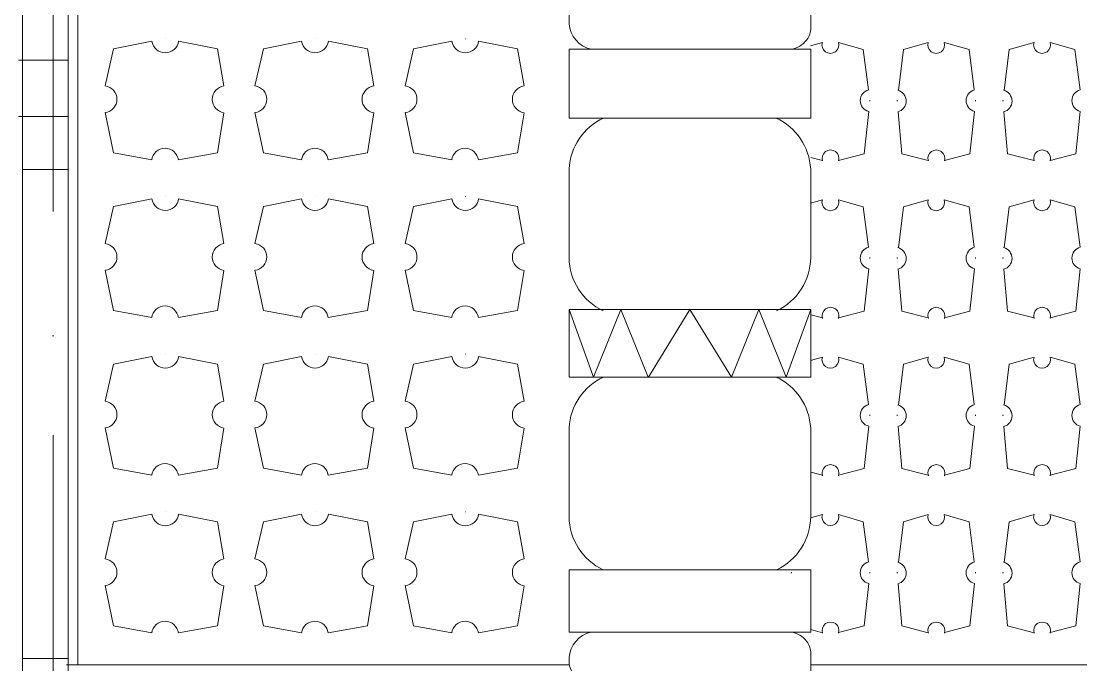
# Model space of a CAD drawing. Header units: millimetres. Extents: x 2399 to 111977, y 1313 to 59551.
# Drawn here: x 15500 to 17006, y 44698 to 45612 of the extents above; entities that cross this region are included whole.
import ezdxf

# ---------------------------------------------------------------- set-up
doc = ezdxf.new("R2010")
doc.units = ezdxf.units.MM
doc.linetypes.add('Штрихпунктирная', pattern=[670.277762, 352.777767, -176.388884, 0, -141.111112])
doc.layers.add('hatch1', color=7, linetype='Continuous', lineweight=20, true_color=0x6a6a6a)
doc.layers.add('main line', color=7, linetype='Continuous', lineweight=13)

msp = doc.modelspace()

# ---------------------------------------------------------------- linework, layer by layer
at = {"layer": 'hatch1', "color": 251, "linetype": 'Continuous', "lineweight": 20, "true_color": 0x6a6a6a}
for p, q in [((16638.5068, 45582.3471), (16621.8022, 45577.6136)), ((16621.832, 45418.6631), (16638.5004, 45414.3225)), ((16638.5068, 45358.8251), (16621.8022, 45354.0916)), ((16621.832, 45195.1411), (16638.5004, 45190.8005)), ((16638.5068, 45135.3032), (16621.8022, 45130.5697)), ((16621.832, 44971.6192), (16638.5004, 44967.2786)), ((16638.5068, 44911.7812), (16621.8022, 44907.0477)), ((16621.832, 44748.0972), (16638.5004, 44743.7566))]:
    msp.add_line(p, q, dxfattribs=at)
at = {"layer": 'main line', "color": 7, "linetype": 'Штрихпунктирная', "lineweight": 13}
msp.add_line((15545.2827, 57761.4746), (15545.2827, 33588.1714), dxfattribs=at)
at = {"layer": 'main line', "color": 7, "linetype": 'Continuous', "lineweight": 13}
for p, q in [((16278.399, 45608.6844), (16278.399, 46308.781)), ((16621.832, 45599.4217), (16621.832, 46306.236)), ((15580.3693, 46121.9762), (15580.3693, 44698.128)), ((15501.7297, 45703.6819), (15501.7297, 44321.258)), ((15566.4275, 44321.258), (15566.4275, 45703.6819)), ((15705.1005, 45587.5613), (15705.0216, 45587.5461)), ((15917.9475, 45587.5613), (15917.8687, 45587.5461)), ((16131.5103, 45587.5613), (16131.4314, 45587.5461)), ((15631.0821, 45573.3578), (15619.1971, 45520.5653)), ((15685.526, 45583.8051), (15631.0821, 45573.3578)), ((15778.9611, 45573.3578), (15723.4857, 45584.0258)), ((15778.9611, 45573.3578), (15788.0027, 45520.3454)), ((15843.9292, 45573.3578), (15832.0441, 45520.5653)), ((15898.3731, 45583.8051), (15843.9292, 45573.3578)), ((15991.8081, 45573.3578), (15936.3328, 45584.0258)), ((15991.8081, 45573.3578), (16000.8497, 45520.3454)), ((16057.492, 45573.3578), (16045.6069, 45520.5653)), ((16111.9359, 45583.8051), (16057.492, 45573.3578)), ((16205.3709, 45573.3578), (16149.8956, 45584.0258)), ((16205.3709, 45573.3578), (16214.4125, 45520.3454)), ((16278.399, 45474.8649), (16278.399, 45572.78)), ((16278.399, 45474.8649), (16278.399, 45572.78)), ((16278.399, 45572.78), (16621.832, 45572.78)), ((16621.832, 45474.8649), (16621.832, 45572.78)), ((16621.832, 45474.8649), (16621.832, 45572.78)), ((16661.2626, 45582.3471), (16696.6566, 45572.0043)), ((16703.8465, 45514.7705), (16696.6566, 45572.0043)), ((16753.7428, 45572.0043), (16746.579, 45514.0902)), ((16788.8996, 45582.3471), (16753.7428, 45572.0043)), ((16847.0495, 45572.0043), (16811.6555, 45582.3471)), ((16854.2394, 45514.7705), (16847.0495, 45572.0043)), ((16904.1357, 45572.0043), (16896.9718, 45514.0902)), ((16939.2925, 45582.3471), (16904.1357, 45572.0043)), ((16997.4423, 45572.0043), (16962.0484, 45582.3471)), ((17004.6322, 45514.7705), (16997.4423, 45572.0043)), ((15496.0548, 45557.2663), (15566.4275, 45557.2663)), ((16705.858, 45498.7582), (16705.6748, 45500.2164)), ((16744.8628, 45500.2164), (16744.6824, 45498.7582)), ((16856.2509, 45498.7582), (16856.0677, 45500.2164)), ((16895.2557, 45500.2164), (16895.0753, 45498.7582)), ((15619.1971, 45482.5746), (15631.0821, 45425.4789)), ((15788.0027, 45482.3547), (15778.9611, 45425.4789)), ((15832.0441, 45482.5746), (15843.9292, 45425.4789)), ((16000.8497, 45482.3547), (15991.8081, 45425.4789)), ((16045.6069, 45482.5746), (16057.492, 45425.4789)), ((16214.4125, 45482.3547), (16205.3709, 45425.4789)), ((16697.6822, 45424.1254), (16704.2545, 45484.1203)), ((16746.0081, 45483.6914), (16751.249, 45424.1254)), ((16848.0751, 45424.1254), (16854.6474, 45484.1203)), ((16896.401, 45483.6914), (16901.6419, 45424.1254)), ((16998.4679, 45424.1254), (17005.0402, 45484.1203)), ((15496.0548, 45476.8501), (15566.4275, 45476.8501)), ((16278.399, 45474.8649), (16621.832, 45474.8649)), ((15685.2841, 45415.2863), (15631.0821, 45425.4789)), ((15778.9611, 45425.4789), (15723.2649, 45415.3103)), ((15898.1312, 45415.2863), (15843.9292, 45425.4789)), ((15991.8081, 45425.4789), (15936.112, 45415.3103)), ((16111.694, 45415.2863), (16057.492, 45425.4789)), ((16205.3709, 45425.4789), (16149.6748, 45415.3103)), ((16661.5863, 45414.408), (16697.6822, 45424.1254)), ((16751.249, 45424.1254), (16788.8933, 45414.3225)), ((16811.9792, 45414.408), (16848.0751, 45424.1254)), ((16901.6419, 45424.1254), (16939.2861, 45414.3225)), ((16962.3721, 45414.408), (16998.4679, 45424.1254)), ((15501.7297, 45401.8674), (15566.4275, 45401.8674)), ((16278.399, 45276.5234), (16278.399, 45402.3183)), ((16278.399, 45276.5234), (16278.399, 45402.3183)), ((16621.832, 45276.5234), (16621.832, 45402.3183)), ((16621.832, 45276.5234), (16621.832, 45402.3183)), ((15705.1005, 45363.5882), (15705.0216, 45363.573)), ((15917.9475, 45363.5882), (15917.8687, 45363.573)), ((16131.5103, 45363.5882), (16131.4314, 45363.573)), ((15631.0821, 45349.3847), (15619.1971, 45296.5921)), ((15685.526, 45359.832), (15631.0821, 45349.3847)), ((15778.9611, 45349.3847), (15723.4857, 45360.0527)), ((15778.9611, 45349.3847), (15788.0027, 45296.3722)), ((15843.9292, 45349.3847), (15832.0441, 45296.5921)), ((15898.3731, 45359.832), (15843.9292, 45349.3847)), ((15991.8081, 45349.3847), (15936.3328, 45360.0527)), ((15991.8081, 45349.3847), (16000.8497, 45296.3722)), ((16057.492, 45349.3847), (16045.6069, 45296.5921)), ((16111.9359, 45359.832), (16057.492, 45349.3847)), ((16205.3709, 45349.3847), (16149.8956, 45360.0527)), ((16205.3709, 45349.3847), (16214.4125, 45296.3722)), ((16661.2626, 45358.8251), (16696.6566, 45348.4824)), ((16703.8465, 45291.2486), (16696.6566, 45348.4824)), ((16753.7428, 45348.4824), (16746.579, 45290.5682)), ((16788.8996, 45358.8251), (16753.7428, 45348.4824)), ((16847.0495, 45348.4824), (16811.6555, 45358.8251)), ((16854.2394, 45291.2486), (16847.0495, 45348.4824)), ((16904.1357, 45348.4824), (16896.9718, 45290.5682)), ((16939.2925, 45358.8251), (16904.1357, 45348.4824)), ((16997.4423, 45348.4824), (16962.0484, 45358.8251)), ((17004.6322, 45291.2486), (16997.4423, 45348.4824)), ((16705.858, 45275.2363), (16705.6748, 45276.6944)), ((16744.8628, 45276.6944), (16744.6824, 45275.2363)), ((16856.2509, 45275.2363), (16856.0677, 45276.6944)), ((16895.2557, 45276.6944), (16895.0753, 45275.2363)), ((15619.1971, 45258.6014), (15631.0821, 45201.5058)), ((15788.0027, 45258.3815), (15778.9611, 45201.5058)), ((15832.0441, 45258.6014), (15843.9292, 45201.5058)), ((16000.8497, 45258.3815), (15991.8081, 45201.5058)), ((16045.6069, 45258.6014), (16057.492, 45201.5058)), ((16214.4125, 45258.3815), (16205.3709, 45201.5058)), ((16697.6822, 45200.6034), (16704.2545, 45260.5984)), ((16746.0081, 45260.1695), (16751.249, 45200.6034)), ((16848.0751, 45200.6034), (16854.6474, 45260.5984)), ((16896.401, 45260.1695), (16901.6419, 45200.6034)), ((16998.4679, 45200.6034), (17005.0402, 45260.5984)), ((15685.2841, 45191.3131), (15631.0821, 45201.5058)), ((15778.9611, 45201.5058), (15723.2649, 45191.3372)), ((15898.1312, 45191.3131), (15843.9292, 45201.5058)), ((15991.8081, 45201.5058), (15936.112, 45191.3372)), ((16111.694, 45191.3131), (16057.492, 45201.5058)), ((16205.3709, 45201.5058), (16149.6748, 45191.3372)), ((16278.399, 45106.9526), (16278.399, 45202.6349)), ((16313.3866, 45106.9526), (16278.399, 45202.6349)), ((16278.399, 45106.9526), (16278.399, 45202.6349)), ((16278.399, 45202.6349), (16621.832, 45202.6349)), ((16352.1566, 45202.6349), (16313.3866, 45106.9526)), ((16390.9266, 45106.9526), (16352.1566, 45202.6349)), ((16391.5034, 45106.9526), (16450.1155, 45202.6349)), ((16450.1155, 45202.6349), (16509.3044, 45106.9526)), ((16509.3044, 45106.9526), (16548.0744, 45202.6349)), ((16548.0744, 45202.6349), (16586.8444, 45106.9526)), ((16586.8444, 45106.9526), (16621.832, 45202.6349)), ((16621.832, 45106.9526), (16621.832, 45202.6349)), ((16621.832, 45106.9526), (16621.832, 45202.6349)), ((16661.5863, 45190.886), (16697.6822, 45200.6034)), ((16751.249, 45200.6034), (16788.8933, 45190.8005)), ((16811.9792, 45190.886), (16848.0751, 45200.6034)), ((16901.6419, 45200.6034), (16939.2861, 45190.8005)), ((16962.3721, 45190.886), (16998.4679, 45200.6034)), ((15685.526, 45135.8589), (15631.0821, 45125.4116)), ((15705.1005, 45139.615), (15705.0216, 45139.5999)), ((15778.9611, 45125.4116), (15723.4857, 45136.0795)), ((15898.3731, 45135.8589), (15843.9292, 45125.4116)), ((15917.9475, 45139.615), (15917.8687, 45139.5999)), ((15991.8081, 45125.4116), (15936.3328, 45136.0795)), ((16111.9359, 45135.8589), (16057.492, 45125.4116)), ((16131.5103, 45139.615), (16131.4314, 45139.5999)), ((16205.3709, 45125.4116), (16149.8956, 45136.0795)), ((16661.2626, 45135.3032), (16696.6566, 45124.9604)), ((16788.8996, 45135.3032), (16753.7428, 45124.9604)), ((16847.0495, 45124.9604), (16811.6555, 45135.3032)), ((16939.2925, 45135.3032), (16904.1357, 45124.9604)), ((16997.4423, 45124.9604), (16962.0484, 45135.3032)), ((15631.0821, 45125.4116), (15619.1971, 45072.619)), ((15778.9611, 45125.4116), (15788.0027, 45072.3991)), ((15843.9292, 45125.4116), (15832.0441, 45072.619)), ((15991.8081, 45125.4116), (16000.8497, 45072.3991)), ((16057.492, 45125.4116), (16045.6069, 45072.619)), ((16205.3709, 45125.4116), (16214.4125, 45072.3991)), ((16703.8465, 45067.7266), (16696.6566, 45124.9604)), ((16753.7428, 45124.9604), (16746.579, 45067.0463)), ((16854.2394, 45067.7266), (16847.0495, 45124.9604)), ((16904.1357, 45124.9604), (16896.9718, 45067.0463)), ((17004.6322, 45067.7266), (16997.4423, 45124.9604)), ((16278.399, 45106.9526), (16621.832, 45106.9526)), ((16705.858, 45051.7143), (16705.6748, 45053.1725)), ((16744.8628, 45053.1725), (16744.6824, 45051.7143)), ((16856.2509, 45051.7143), (16856.0677, 45053.1725)), ((16895.2557, 45053.1725), (16895.0753, 45051.7143)), ((15619.1971, 45034.6283), (15631.0821, 44977.5327)), ((15788.0027, 45034.4084), (15778.9611, 44977.5327)), ((15832.0441, 45034.6283), (15843.9292, 44977.5327)), ((16000.8497, 45034.4084), (15991.8081, 44977.5327)), ((16045.6069, 45034.6283), (16057.492, 44977.5327)), ((16214.4125, 45034.4084), (16205.3709, 44977.5327)), ((16278.399, 44908.6111), (16278.399, 45034.406)), ((16278.399, 44908.6111), (16278.399, 45034.406)), ((16621.832, 44908.6111), (16621.832, 45034.406)), ((16621.832, 44908.6111), (16621.832, 45034.406)), ((16697.6822, 44977.0815), (16704.2545, 45037.0764)), ((16746.0081, 45036.6475), (16751.249, 44977.0815)), ((16848.0751, 44977.0815), (16854.6474, 45037.0764)), ((16896.401, 45036.6475), (16901.6419, 44977.0815)), ((16998.4679, 44977.0815), (17005.0402, 45037.0764)), ((15685.2841, 44967.34), (15631.0821, 44977.5327)), ((15778.9611, 44977.5327), (15723.2649, 44967.3641)), ((15898.1312, 44967.34), (15843.9292, 44977.5327)), ((15991.8081, 44977.5327), (15936.112, 44967.3641)), ((16111.694, 44967.34), (16057.492, 44977.5327)), ((16205.3709, 44977.5327), (16149.6748, 44967.3641)), ((16661.5863, 44967.3641), (16697.6822, 44977.0815)), ((16751.249, 44977.0815), (16788.8933, 44967.2786)), ((16811.9792, 44967.3641), (16848.0751, 44977.0815)), ((16901.6419, 44977.0815), (16939.2861, 44967.2786)), ((16962.3721, 44967.3641), (16998.4679, 44977.0815)), ((15685.526, 44911.8857), (15631.0821, 44901.4385)), ((15705.1005, 44915.6419), (15705.0216, 44915.6268)), ((15778.9611, 44901.4385), (15723.4857, 44912.1064)), ((15898.3731, 44911.8857), (15843.9292, 44901.4385)), ((15917.9475, 44915.6419), (15917.8687, 44915.6268)), ((15991.8081, 44901.4385), (15936.3328, 44912.1064)), ((16111.9359, 44911.8857), (16057.492, 44901.4385)), ((16131.5103, 44915.6419), (16131.4314, 44915.6268)), ((16205.3709, 44901.4385), (16149.8956, 44912.1064)), ((16661.2626, 44911.7812), (16696.6566, 44901.4385)), ((16788.8996, 44911.7812), (16753.7428, 44901.4385)), ((16847.0495, 44901.4385), (16811.6555, 44911.7812)), ((16939.2925, 44911.7812), (16904.1357, 44901.4385)), ((16997.4423, 44901.4385), (16962.0484, 44911.7812)), ((15631.0821, 44901.4385), (15619.1971, 44848.6459)), ((15778.9611, 44901.4385), (15788.0027, 44848.426)), ((15843.9292, 44901.4385), (15832.0441, 44848.6459)), ((15991.8081, 44901.4385), (16000.8497, 44848.426)), ((16057.492, 44901.4385), (16045.6069, 44848.6459)), ((16205.3709, 44901.4385), (16214.4125, 44848.426)), ((16703.8465, 44844.2047), (16696.6566, 44901.4385)), ((16753.7428, 44901.4385), (16746.579, 44843.5243)), ((16854.2394, 44844.2047), (16847.0495, 44901.4385)), ((16904.1357, 44901.4385), (16896.9718, 44843.5243)), ((17004.6322, 44844.2047), (16997.4423, 44901.4385)), ((16278.399, 44744.3672), (16278.399, 44833.0405)), ((16278.399, 44744.3672), (16278.399, 44833.0405)), ((16278.399, 44833.0405), (16621.832, 44833.0405)), ((16594.4699, 44829.6505), (16594.2896, 44828.1924)), ((16621.832, 44744.3672), (16621.832, 44833.0405)), ((16621.832, 44744.3672), (16621.832, 44833.0405)), ((16705.858, 44828.1924), (16705.6748, 44829.6505)), ((16744.8628, 44829.6505), (16744.6824, 44828.1924)), ((16856.2509, 44828.1924), (16856.0677, 44829.6505)), ((16895.2557, 44829.6505), (16895.0753, 44828.1924)), ((15619.1971, 44810.6552), (15631.0821, 44753.5595)), ((15788.0027, 44810.4353), (15778.9611, 44753.5595)), ((15832.0441, 44810.6552), (15843.9292, 44753.5595)), ((16000.8497, 44810.4353), (15991.8081, 44753.5595)), ((16045.6069, 44810.6552), (16057.492, 44753.5595)), ((16214.4125, 44810.4353), (16205.3709, 44753.5595)), ((16697.6822, 44753.5595), (16704.2545, 44813.5545)), ((16746.0081, 44813.1256), (16751.249, 44753.5595)), ((16848.0751, 44753.5595), (16854.6474, 44813.5545)), ((16896.401, 44813.1256), (16901.6419, 44753.5595)), ((16998.4679, 44753.5595), (17005.0402, 44813.5545)), ((15685.2841, 44743.3669), (15631.0821, 44753.5595)), ((15778.9611, 44753.5595), (15723.2649, 44743.391)), ((15898.1312, 44743.3669), (15843.9292, 44753.5595)), ((15991.8081, 44753.5595), (15936.112, 44743.391)), ((16111.694, 44743.3669), (16057.492, 44753.5595)), ((16205.3709, 44753.5595), (16149.6748, 44743.391)), ((16278.399, 44744.3672), (16621.832, 44744.3672)), ((16661.5863, 44743.8421), (16697.6822, 44753.5595)), ((16751.249, 44753.5595), (16788.8933, 44743.7566)), ((16811.9792, 44743.8421), (16848.0751, 44753.5595)), ((16901.6419, 44753.5595), (16939.2861, 44743.7566)), ((16962.3721, 44743.8421), (16998.4679, 44753.5595)), ((16621.832, 44101.1099), (16621.832, 44717.7255)), ((15501.7297, 44707.195), (15566.4275, 44707.195)), ((15564.0861, 44698.128), (16278.399, 44698.128)), ((16278.399, 44698.128), (16278.399, 44708.4628)), ((16621.832, 44698.128), (17729.3653, 44698.128))]:
    msp.add_line(p, q, dxfattribs=at)
for centre, radius, start, end in [((16318.5344, 45611.9862), 40.271, 184.7030503, 256.7953125), ((16590.2216, 45604.5708), 32.027, 276.9625999, 9.2518112), ((15704.4904, 45586.5838), 19.1668, 187.6696103, 352.3303897), ((15917.3374, 45586.5838), 19.1668, 187.6696103, 352.3303897), ((16130.9002, 45586.5838), 19.1668, 187.6696103, 352.3303897), ((16649.8847, 45578.6442), 11.9653, 161.9728274, 18.0271726), ((16800.2776, 45578.6442), 11.9653, 161.9728274, 18.0271726), ((16950.6704, 45578.6442), 11.9653, 161.9728274, 18.0271726), ((15616.6391, 45501.5699), 19.1668, 277.6696103, 82.3303897), ((15790.5607, 45501.35), 19.1668, 97.6696103, 262.3303897), ((15829.4861, 45501.5699), 19.1668, 277.6696103, 82.3303897), ((16003.4077, 45501.35), 19.1668, 97.6696103, 262.3303897), ((16043.0489, 45501.5699), 19.1668, 277.6696103, 82.3303897), ((16216.9705, 45501.35), 19.1668, 97.6696103, 262.3303897), ((16708.2036, 45499.5007), 15.8793, 104.4005587, 255.5994413), ((16741.7063, 45498.9769), 15.8793, 284.4005587, 75.5994413), ((16858.5965, 45499.5007), 15.8793, 104.4005587, 255.5994413), ((16892.0992, 45498.9769), 15.8793, 284.4005587, 75.5994413), ((17008.9894, 45499.5007), 15.8793, 104.4005587, 255.5994413), ((16363.6556, 45397.4543), 85.3953, 114.9741641, 176.7347332), ((16536.5754, 45397.4543), 85.3953, 3.2652668, 65.0258359), ((15704.2704, 45412.6622), 19.1668, 7.6696103, 172.3303897), ((15917.1175, 45412.6622), 19.1668, 7.6696103, 172.3303897), ((16130.6803, 45412.6622), 19.1668, 7.6696103, 172.3303897), ((16650.0317, 45417.5158), 11.9653, 341.9728274, 198.0271726), ((16800.4246, 45417.5158), 11.9653, 341.9728274, 198.0271726), ((16950.8174, 45417.5158), 11.9653, 341.9728274, 198.0271726), ((15704.4904, 45362.6107), 19.1668, 187.6696103, 352.3303897), ((15917.3374, 45362.6107), 19.1668, 187.6696103, 352.3303897), ((16130.9002, 45362.6107), 19.1668, 187.6696103, 352.3303897), ((16649.8847, 45355.1223), 11.9653, 161.9728274, 18.0271726), ((16800.2776, 45355.1223), 11.9653, 161.9728274, 18.0271726), ((16950.6704, 45355.1223), 11.9653, 161.9728274, 18.0271726), ((15616.6391, 45277.5968), 19.1668, 277.6696103, 82.3303897), ((15790.5607, 45277.3769), 19.1668, 97.6696103, 262.3303897), ((15829.4861, 45277.5968), 19.1668, 277.6696103, 82.3303897), ((16003.4077, 45277.3769), 19.1668, 97.6696103, 262.3303897), ((16043.0489, 45277.5968), 19.1668, 277.6696103, 82.3303897), ((16216.9705, 45277.3769), 19.1668, 97.6696103, 262.3303897), ((16708.2036, 45275.9788), 15.8793, 104.4005587, 255.5994413), ((16741.7063, 45275.455), 15.8793, 284.4005587, 75.5994413), ((16858.5965, 45275.9788), 15.8793, 104.4005587, 255.5994413), ((16892.0992, 45275.455), 15.8793, 284.4005587, 75.5994413), ((17008.9894, 45275.9788), 15.8793, 104.4005587, 255.5994413), ((16362.8408, 45277.352), 84.4459, 180.5622234, 244.7845931), ((16537.3902, 45277.352), 84.4459, 295.2154069, 359.4377766), ((15704.2704, 45188.6891), 19.1668, 7.6696103, 172.3303897), ((15917.1175, 45188.6891), 19.1668, 7.6696103, 172.3303897), ((16130.6803, 45188.6891), 19.1668, 7.6696103, 172.3303897), ((16650.0317, 45193.9938), 11.9653, 341.9728274, 198.0271726), ((16800.4246, 45193.9938), 11.9653, 341.9728274, 198.0271726), ((16950.8174, 45193.9938), 11.9653, 341.9728274, 198.0271726), ((15704.4904, 45138.6376), 19.1668, 187.6696103, 352.3303897), ((15917.3374, 45138.6376), 19.1668, 187.6696103, 352.3303897), ((16130.9002, 45138.6376), 19.1668, 187.6696103, 352.3303897), ((16649.8847, 45131.6003), 11.9653, 161.9728274, 18.0271726), ((16800.2776, 45131.6003), 11.9653, 161.9728274, 18.0271726), ((16950.6704, 45131.6003), 11.9653, 161.9728274, 18.0271726), ((16363.6556, 45029.542), 85.3953, 114.9741641, 176.7347332), ((16536.5754, 45029.542), 85.3953, 3.2652668, 65.0258359), ((15616.6391, 45053.6237), 19.1668, 277.6696103, 82.3303897), ((15790.5607, 45053.4038), 19.1668, 97.6696103, 262.3303897), ((15829.4861, 45053.6237), 19.1668, 277.6696103, 82.3303897), ((16003.4077, 45053.4038), 19.1668, 97.6696103, 262.3303897), ((16043.0489, 45053.6237), 19.1668, 277.6696103, 82.3303897), ((16216.9705, 45053.4038), 19.1668, 97.6696103, 262.3303897), ((16708.2036, 45052.4568), 15.8793, 104.4005587, 255.5994413), ((16741.7063, 45051.933), 15.8793, 284.4005587, 75.5994413), ((16858.5965, 45052.4568), 15.8793, 104.4005587, 255.5994413), ((16892.0992, 45051.933), 15.8793, 284.4005587, 75.5994413), ((17008.9894, 45052.4568), 15.8793, 104.4005587, 255.5994413), ((15704.2704, 44964.7159), 19.1668, 7.6696103, 172.3303897), ((15917.1175, 44964.7159), 19.1668, 7.6696103, 172.3303897), ((16130.6803, 44964.7159), 19.1668, 7.6696103, 172.3303897), ((16650.0317, 44970.4719), 11.9653, 341.9728274, 198.0271726), ((16800.4246, 44970.4719), 11.9653, 341.9728274, 198.0271726), ((16950.8174, 44970.4719), 11.9653, 341.9728274, 198.0271726), ((15704.4904, 44914.6644), 19.1668, 187.6696103, 352.3303897), ((15917.3374, 44914.6644), 19.1668, 187.6696103, 352.3303897), ((16130.9002, 44914.6644), 19.1668, 187.6696103, 352.3303897), ((16362.8408, 44909.4397), 84.4459, 180.5622234, 244.7845931), ((16537.3902, 44909.4397), 84.4459, 295.2154069, 359.4377766), ((16649.8847, 44908.0784), 11.9653, 161.9728274, 18.0271726), ((16800.2776, 44908.0784), 11.9653, 161.9728274, 18.0271726), ((16950.6704, 44908.0784), 11.9653, 161.9728274, 18.0271726), ((15616.6391, 44829.6505), 19.1668, 277.6696103, 82.3303897), ((15790.5607, 44829.4306), 19.1668, 97.6696103, 262.3303897), ((15829.4861, 44829.6505), 19.1668, 277.6696103, 82.3303897), ((16003.4077, 44829.4306), 19.1668, 97.6696103, 262.3303897), ((16043.0489, 44829.6505), 19.1668, 277.6696103, 82.3303897), ((16216.9705, 44829.4306), 19.1668, 97.6696103, 262.3303897), ((16708.2036, 44828.9349), 15.8793, 104.4005587, 255.5994413), ((16741.7063, 44828.4111), 15.8793, 284.4005587, 75.5994413), ((16858.5965, 44828.9349), 15.8793, 104.4005587, 255.5994413), ((16892.0992, 44828.4111), 15.8793, 284.4005587, 75.5994413), ((17008.9894, 44828.9349), 15.8793, 104.4005587, 255.5994413), ((15704.2704, 44740.7428), 19.1668, 7.6696103, 172.3303897), ((15917.1175, 44740.7428), 19.1668, 7.6696103, 172.3303897), ((16130.6803, 44740.7428), 19.1668, 7.6696103, 172.3303897), ((16650.0317, 44746.9499), 11.9653, 341.9728274, 198.0271726), ((16800.4246, 44746.9499), 11.9653, 341.9728274, 198.0271726), ((16950.8174, 44746.9499), 11.9653, 341.9728274, 198.0271726), ((16318.5344, 44705.1609), 40.271, 103.2046875, 175.2969497), ((16590.2216, 44712.5764), 32.027, 350.7481888, 83.0374001), ((16333.5698, 44716.3727), 58.1093, 198.2987864, 245.39452)]:
    msp.add_arc(centre, radius, start, end, dxfattribs=at)

doc.saveas('drawing.dxf')
